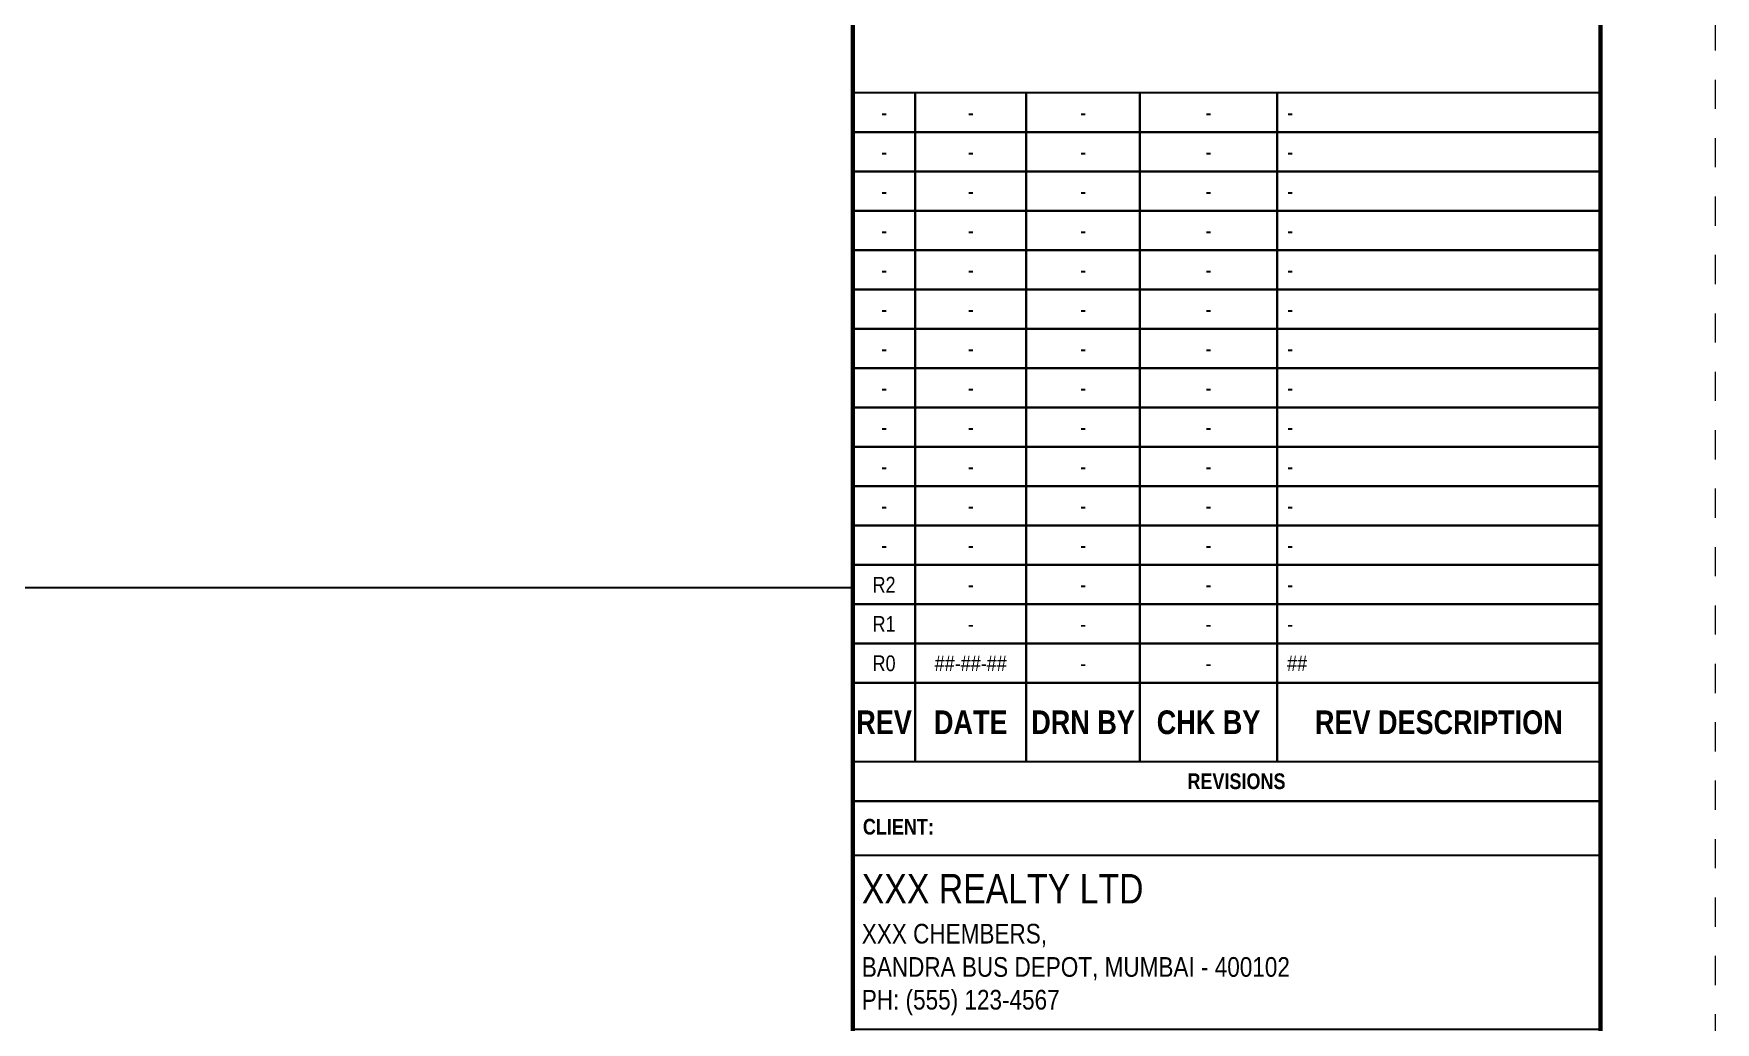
# Paper-space layout 'Cover Sheet A2' of a CAD drawing. Header units: inches. Extents: x 0 to 23.5, y -3.2 to 17.1.
# Drawn here: x 17.75 to 23.5, y 3.67 to 7.06 of the extents above; entities that cross this region are included whole.
import ezdxf
from ezdxf.enums import TextEntityAlignment as Align

# ---------------------------------------------------------------- set-up
doc = ezdxf.new("R2010")
doc.units = ezdxf.units.IN
doc.linetypes.add('DASHDOT', pattern=[1, 0.5, -0.25, 0, -0.25])
doc.layers.add('G-ANNO-REFR', color=253, linetype='DASHDOT', lineweight=5, plot=False)
for name, color, linetype, lineweight in [('G-ANNO-TEXT', 3, 'Continuous', 15), ('G-ANNO-TTLB', 7, 'Continuous', 50), ('G-PAPR-MEDM', 6, 'Continuous', 30), ('G-PAPR-THCK', 4, 'Continuous', 100), ('G-PAPR-THIN', 20, 'Continuous', 5)]:
    doc.layers.add(name, color=color, linetype=linetype, lineweight=lineweight)
doc.styles.add('LLARGE', font='arial.ttf', dxfattribs={"height": 0.25})
doc.styles.add('NOTES', font='arial.ttf', dxfattribs={"height": 2})
doc.styles.add('SUB-TITLE', font='swisscb.ttf')
doc.styles.add('SUB-TITLE-2', font='swissc.ttf')
doc.styles.add('TITLE', font='swisscb.ttf')

# ---------------------------------------------------------------- blocks, each defined once
blk = doc.blocks.new('*U171')
at = {"layer": 'G-ANNO-REFR'}
blk.add_lwpolyline([(0, 0), (597, 0), (597, 435), (0, 435)], close=True, dxfattribs=at)
at = {"layer": 'G-PAPR-MEDM'}
for p, q in [((522, 112.53), (587, 112.53)), ((522, 107.83), (587, 107.83))]:
    blk.add_line(p, q, dxfattribs=at)
for points in [[(527.4, 174.11), (522, 174.11), (522, 170.69), (527.4, 170.69)], [(537.07, 174.11), (527.4, 174.11), (527.4, 170.69), (537.07, 170.69)], [(546.95, 174.11), (537.07, 174.11), (537.07, 170.69), (546.95, 170.69)], [(558.9, 174.11), (546.95, 174.11), (546.95, 170.69), (558.9, 170.69)], [(587, 174.11), (558.9, 174.11), (558.9, 170.69), (587, 170.69)], [(527.4, 170.69), (522, 170.69), (522, 167.27), (527.4, 167.27)], [(537.07, 170.69), (527.4, 170.69), (527.4, 167.27), (537.07, 167.27)], [(546.95, 170.69), (537.07, 170.69), (537.07, 167.27), (546.95, 167.27)], [(558.9, 170.69), (546.95, 170.69), (546.95, 167.27), (558.9, 167.27)], [(587, 170.69), (558.9, 170.69), (558.9, 167.27), (587, 167.27)], [(527.4, 167.27), (522, 167.27), (522, 163.85), (527.4, 163.85)], [(537.07, 167.27), (527.4, 167.27), (527.4, 163.85), (537.07, 163.85)], [(546.95, 167.27), (537.07, 167.27), (537.07, 163.85), (546.95, 163.85)], [(558.9, 167.27), (546.95, 167.27), (546.95, 163.85), (558.9, 163.85)], [(587, 167.27), (558.9, 167.27), (558.9, 163.85), (587, 163.85)], [(527.4, 163.85), (522, 163.85), (522, 160.43), (527.4, 160.43)], [(537.07, 163.85), (527.4, 163.85), (527.4, 160.43), (537.07, 160.43)], [(546.95, 163.85), (537.07, 163.85), (537.07, 160.43), (546.95, 160.43)], [(558.9, 163.85), (546.95, 163.85), (546.95, 160.43), (558.9, 160.43)], [(587, 163.85), (558.9, 163.85), (558.9, 160.43), (587, 160.43)], [(527.4, 160.43), (522, 160.43), (522, 157.01), (527.4, 157.01)], [(537.07, 160.43), (527.4, 160.43), (527.4, 157.01), (537.07, 157.01)], [(546.95, 160.43), (537.07, 160.43), (537.07, 157.01), (546.95, 157.01)], [(558.9, 160.43), (546.95, 160.43), (546.95, 157.01), (558.9, 157.01)], [(587, 160.43), (558.9, 160.43), (558.9, 157.01), (587, 157.01)], [(527.4, 157.01), (522, 157.01), (522, 153.59), (527.4, 153.59)], [(537.07, 157.01), (527.4, 157.01), (527.4, 153.59), (537.07, 153.59)], [(546.95, 157.01), (537.07, 157.01), (537.07, 153.59), (546.95, 153.59)], [(558.9, 157.01), (546.95, 157.01), (546.95, 153.59), (558.9, 153.59)], [(587, 157.01), (558.9, 157.01), (558.9, 153.59), (587, 153.59)], [(527.4, 153.59), (522, 153.59), (522, 150.17), (527.4, 150.17)], [(537.07, 153.59), (527.4, 153.59), (527.4, 150.17), (537.07, 150.17)], [(546.95, 153.59), (537.07, 153.59), (537.07, 150.17), (546.95, 150.17)], [(558.9, 153.59), (546.95, 153.59), (546.95, 150.17), (558.9, 150.17)], [(587, 153.59), (558.9, 153.59), (558.9, 150.17), (587, 150.17)], [(527.4, 150.17), (522, 150.17), (522, 146.75), (527.4, 146.75)], [(537.07, 150.17), (527.4, 150.17), (527.4, 146.75), (537.07, 146.75)], [(546.95, 150.17), (537.07, 150.17), (537.07, 146.75), (546.95, 146.75)], [(558.9, 150.17), (546.95, 150.17), (546.95, 146.75), (558.9, 146.75)], [(587, 150.17), (558.9, 150.17), (558.9, 146.75), (587, 146.75)], [(527.4, 146.75), (522, 146.75), (522, 143.32), (527.4, 143.32)], [(537.07, 146.75), (527.4, 146.75), (527.4, 143.32), (537.07, 143.32)], [(546.95, 146.75), (537.07, 146.75), (537.07, 143.32), (546.95, 143.32)], [(558.9, 146.75), (546.95, 146.75), (546.95, 143.32), (558.9, 143.32)], [(587, 146.75), (558.9, 146.75), (558.9, 143.32), (587, 143.32)], [(527.4, 143.32), (522, 143.32), (522, 139.9), (527.4, 139.9)], [(537.07, 143.32), (527.4, 143.32), (527.4, 139.9), (537.07, 139.9)], [(546.95, 143.32), (537.07, 143.32), (537.07, 139.9), (546.95, 139.9)], [(558.9, 143.32), (546.95, 143.32), (546.95, 139.9), (558.9, 139.9)], [(587, 143.32), (558.9, 143.32), (558.9, 139.9), (587, 139.9)], [(527.4, 139.9), (522, 139.9), (522, 136.48), (527.4, 136.48)], [(537.07, 139.9), (527.4, 139.9), (527.4, 136.48), (537.07, 136.48)], [(546.95, 139.9), (537.07, 139.9), (537.07, 136.48), (546.95, 136.48)], [(558.9, 139.9), (546.95, 139.9), (546.95, 136.48), (558.9, 136.48)], [(587, 139.9), (558.9, 139.9), (558.9, 136.48), (587, 136.48)], [(527.4, 136.48), (522, 136.48), (522, 133.06), (527.4, 133.06)], [(537.07, 136.48), (527.4, 136.48), (527.4, 133.06), (537.07, 133.06)], [(546.95, 136.48), (537.07, 136.48), (537.07, 133.06), (546.95, 133.06)], [(558.9, 136.48), (546.95, 136.48), (546.95, 133.06), (558.9, 133.06)], [(587, 136.48), (558.9, 136.48), (558.9, 133.06), (587, 133.06)], [(527.4, 133.06), (522, 133.06), (522, 129.64), (527.4, 129.64)], [(537.07, 133.06), (527.4, 133.06), (527.4, 129.64), (537.07, 129.64)], [(546.95, 133.06), (537.07, 133.06), (537.07, 129.64), (546.95, 129.64)], [(558.9, 133.06), (546.95, 133.06), (546.95, 129.64), (558.9, 129.64)], [(587, 133.06), (558.9, 133.06), (558.9, 129.64), (587, 129.64)], [(527.4, 129.64), (522, 129.64), (522, 126.22), (527.4, 126.22)], [(537.07, 129.64), (527.4, 129.64), (527.4, 126.22), (537.07, 126.22)], [(546.95, 129.64), (537.07, 129.64), (537.07, 126.22), (546.95, 126.22)], [(558.9, 129.64), (546.95, 129.64), (546.95, 126.22), (558.9, 126.22)], [(587, 129.64), (558.9, 129.64), (558.9, 126.22), (587, 126.22)], [(527.4, 126.22), (522, 126.22), (522, 122.8), (527.4, 122.8)], [(537.07, 126.22), (527.4, 126.22), (527.4, 122.8), (537.07, 122.8)], [(546.95, 126.22), (537.07, 126.22), (537.07, 122.8), (546.95, 122.8)], [(558.9, 126.22), (546.95, 126.22), (546.95, 122.8), (558.9, 122.8)], [(587, 126.22), (558.9, 126.22), (558.9, 122.8), (587, 122.8)], [(527.4, 122.8), (522, 122.8), (522, 115.96), (527.4, 115.96)], [(537.07, 122.8), (527.4, 122.8), (527.4, 115.96), (537.07, 115.96)], [(546.95, 122.8), (537.07, 122.8), (537.07, 115.96), (546.95, 115.96)], [(558.9, 122.8), (546.95, 122.8), (546.95, 115.96), (558.9, 115.96)], [(587, 122.8), (558.9, 122.8), (558.9, 115.96), (587, 115.96)], [(522, 115.96), (587, 115.96), (587, 112.53), (522, 112.53)], [(522, 92.68), (587, 92.68), (587, 112.53), (522, 112.53)]]:
    blk.add_lwpolyline(points, close=True, dxfattribs=at)
for points in [[(522, 167.27), (587, 167.27)], [(522, 146.75), (587, 146.75)], [(522, 112.53), (587, 112.53)]]:
    blk.add_lwpolyline(points, dxfattribs=at)
at = {"layer": 'G-PAPR-THCK'}
blk.add_lwpolyline([(20, 425), (587, 425), (587, 10), (20, 10)], close=True, dxfattribs=at)
blk.add_lwpolyline([(522, 10), (522, 425)], dxfattribs=at)
at = {"layer": 'G-PAPR-THIN'}
blk.add_lwpolyline([(522, 425), (587, 425), (587, 10), (522, 10)], close=True, dxfattribs=at)
at = {"layer": 'G-ANNO-TEXT'}
for tag, p, height, style in [('GENERAL_NOTES_001', (522.6, 418.95), 1.71, 'NOTES'), ('GENERAL_NOTES_002', (522.86, 416.07), 1.71, 'NOTES'), ('GENERAL_NOTES_003', (522.86, 413.19), 1.71, 'NOTES'), ('GENERAL_NOTES_004', (522.86, 410.31), 1.71, 'NOTES'), ('GENERAL_NOTES_005', (522.86, 407.43), 1.71, 'NOTES'), ('GENERAL_NOTES_006', (522.86, 404.55), 1.71, 'NOTES'), ('GENERAL_NOTES_007', (522.86, 401.7), 1.71, 'NOTES'), ('GENERAL_NOTES_008', (522.79, 398.82), 1.71, 'NOTES'), ('GENERAL_NOTES_009', (522.86, 395.93), 1.71, 'NOTES'), ('GENERAL_NOTES_010', (522.86, 393.05), 1.71, 'NOTES'), ('GENERAL_NOTES_011', (522.86, 390.17), 1.71, 'NOTES'), ('GENERAL_NOTES_012', (522.86, 387.29), 1.71, 'NOTES'), ('GENERAL_NOTES_013', (522.86, 384.41), 1.71, 'NOTES'), ('GENERAL_NOTES_014', (522.86, 381.53), 1.71, 'NOTES'), ('GENERAL_NOTES_015', (522.86, 378.65), 1.71, 'NOTES'), ('GENERAL_NOTES_016', (522.86, 375.77), 1.71, 'NOTES'), ('GENERAL_NOTES_017', (522.75, 372.89), 1.71, 'NOTES'), ('GENERAL_NOTES_018', (522.86, 370), 1.71, 'NOTES'), ('GENERAL_NOTES_019', (522.82, 367.12), 1.71, 'NOTES'), ('GENERAL_NOTES_020', (522.86, 364.24), 1.71, 'NOTES'), ('GENERAL_NOTES_021', (522.76, 361.36), 1.71, 'NOTES'), ('GENERAL_NOTES_022', (522.86, 358.48), 1.71, 'NOTES'), ('GENERAL_NOTES_023', (522.77, 355.6), 1.71, 'NOTES'), ('GENERAL_NOTES_024', (522.86, 352.72), 1.71, 'NOTES'), ('GENERAL_NOTES_025', (522.74, 349.84), 1.71, 'NOTES'), ('GENERAL_NOTES_026', (522.86, 346.96), 1.71, 'NOTES'), ('GENERAL_NOTES_027', (522.86, 344.07), 1.71, 'NOTES'), ('GENERAL_NOTES_028', (522.86, 341.19), 1.71, 'NOTES'), ('GENERAL_NOTES_029', (522.86, 338.31), 1.71, 'NOTES'), ('GENERAL_NOTES_030', (522.76, 335.43), 1.71, 'NOTES'), ('GENERAL_NOTES_031', (522.86, 332.55), 1.71, 'NOTES'), ('GENERAL_NOTES_032', (522.86, 329.67), 1.71, 'NOTES'), ('GENERAL_NOTES_033', (522.86, 326.79), 1.71, 'NOTES'), ('GENERAL_NOTES_034', (522.76, 323.91), 1.71, 'NOTES'), ('GENERAL_NOTES_035', (522.86, 321.02), 1.71, 'NOTES'), ('SHEET_NOTES_001', (522.6, 299.97), 1.71, 'NOTES'), ('SHEET_NOTES_002', (522.79, 297.09), 1.71, 'NOTES'), ('SHEET_NOTES_003', (522.75, 294.21), 1.71, 'NOTES'), ('SHEET_NOTES_004', (522.82, 291.33), 1.71, 'NOTES'), ('SHEET_NOTES_005', (522.76, 288.45), 1.71, 'NOTES'), ('SHEET_NOTES_006', (522.77, 285.57), 1.71, 'NOTES'), ('SHEET_NOTES_007', (522.74, 282.68), 1.71, 'NOTES'), ('KEY_NOTES_001', (522.6, 227.5), 1.71, 'NOTES'), ('KEY_NOTES_002', (522.79, 224.62), 1.71, 'NOTES'), ('CLIENTNAME', (522.76, 103.62), 2.57, 'SUB-TITLE-2'), ('CLIENTADDRESS1', (522.76, 100.14), 1.71, 'SUB-TITLE-2'), ('CLIENTADDRESS2', (522.76, 97.24), 1.71, 'SUB-TITLE-2'), ('CLIENTPHONE', (522.76, 94.39), 1.71, 'SUB-TITLE-2'), ('DRAWING_NO', (538.25, 58.25), 3.42, 'SUB-TITLE-2')]:
    blk.add_attdef(tag, p, '', height=height, dxfattribs=dict(at, style=style))
at = {"layer": 'G-ANNO-TEXT', "style": 'SUB-TITLE-2'}
for tag, p in [('REV_NO14', (524.7, 172.4)), ('REV_DATE14', (532.24, 172.4)), ('DRAWN_BY14', (542.01, 172.4)), ('CHECKED_BY14', (552.92, 172.4)), ('REV_NO13', (524.7, 168.98)), ('REV_DATE13', (532.24, 168.98)), ('DRAWN_BY13', (542.01, 168.98)), ('CHECKED_BY13', (552.92, 168.98)), ('REV_NO12', (524.7, 165.56)), ('REV_DATE12', (532.24, 165.56)), ('DRAWN_BY12', (542.01, 165.56)), ('CHECKED_BY12', (552.92, 165.56)), ('REV_NO11', (524.7, 162.14)), ('REV_DATE11', (532.24, 162.14)), ('DRAWN_BY11', (542.01, 162.14)), ('CHECKED_BY11', (552.92, 162.14)), ('REV_NO10', (524.7, 158.72)), ('REV_DATE10', (532.24, 158.72)), ('DRAWN_BY10', (542.01, 158.72)), ('CHECKED_BY10', (552.92, 158.72)), ('REV_NO9', (524.7, 155.3)), ('REV_DATE9', (532.24, 155.3)), ('DRAWN_BY9', (542.01, 155.3)), ('CHECKED_BY9', (552.92, 155.3)), ('REV_NO8', (524.7, 151.88)), ('REV_DATE8', (532.24, 151.88)), ('DRAWN_BY8', (542.01, 151.88)), ('CHECKED_BY8', (552.92, 151.88)), ('REV_NO7', (524.7, 148.46)), ('REV_DATE7', (532.24, 148.46)), ('DRAWN_BY7', (542.01, 148.46)), ('CHECKED_BY7', (552.92, 148.46)), ('REV_NO6', (524.7, 145.03)), ('REV_DATE6', (532.24, 145.03)), ('DRAWN_BY6', (542.01, 145.03)), ('CHECKED_BY6', (552.92, 145.03)), ('REV_NO5', (524.7, 141.61)), ('REV_DATE5', (532.24, 141.61)), ('DRAWN_BY5', (542.01, 141.61)), ('CHECKED_BY5', (552.92, 141.61)), ('REV_NO4', (524.7, 138.19)), ('REV_DATE4', (532.24, 138.19)), ('DRAWN_BY4', (542.01, 138.19)), ('CHECKED_BY4', (552.92, 138.19)), ('REV_NO3', (524.7, 134.77)), ('REV_DATE3', (532.24, 134.77)), ('DRAWN_BY3', (542.01, 134.77)), ('CHECKED_BY3', (552.92, 134.77)), ('REV_NO2', (524.7, 131.35)), ('REV_DATE2', (532.24, 131.35)), ('DRAWN_BY2', (542.01, 131.35)), ('CHECKED_BY2', (552.92, 131.35)), ('REV_NO1', (524.7, 127.93)), ('REV_DATE1', (532.24, 127.93)), ('DRAWN_BY1', (542.01, 127.93)), ('CHECKED_BY1', (552.92, 127.93)), ('REV_NO0', (524.7, 124.51)), ('REV_DATE0', (532.24, 124.51)), ('DRAWN_BY0', (542.01, 124.51)), ('CHECKED_BY0', (552.92, 124.51))]:
    blk.add_attdef(tag, text='', height=1.37, dxfattribs=at).set_placement(p, align=Align.MIDDLE)
for tag, p in [('REV_DESCRIPTION14', (559.75, 172.4)), ('REV_DESCRIPTION13', (559.75, 168.98)), ('REV_DESCRIPTION12', (559.75, 165.56)), ('REV_DESCRIPTION11', (559.75, 162.14)), ('REV_DESCRIPTION10', (559.75, 158.72)), ('REV_DESCRIPTION9', (559.75, 155.3)), ('REV_DESCRIPTION8', (559.75, 151.88)), ('REV_DESCRIPTION7', (559.75, 148.46)), ('REV_DESCRIPTION6', (559.75, 145.03)), ('REV_DESCRIPTION5', (559.75, 141.61)), ('REV_DESCRIPTION4', (559.75, 138.19)), ('REV_DESCRIPTION3', (559.75, 134.77)), ('REV_DESCRIPTION2', (559.75, 131.35)), ('REV_DESCRIPTION1', (559.75, 127.93)), ('REV_DESCRIPTION0', (559.75, 124.51))]:
    blk.add_attdef(tag, text='', height=1.37, dxfattribs=at).set_placement(p, align=Align.MIDDLE_LEFT)
for tag, p in [('PROJECT_NAME1', (538.25, 91.88)), ('PROJECT_NAME2', (538.25, 88.46)), ('PROJECT_CODE', (538.25, 84.41)), ('RELEASE', (538.25, 80.62)), ('STAGE', (538.25, 76.76)), ('DRAWING_TITLE', (538.25, 72.91))]:
    blk.add_attdef(tag, text='', height=2.05, dxfattribs=at).set_placement(p, align=Align.TOP_LEFT)
at = {"layer": 'G-ANNO-TEXT'}
for tag, height, style, p in [('CURRENT_REV', 3.42, 'TITLE', (579.3, 58.25)), ('DRAWN_BY', 2.05, 'SUB-TITLE-2', (529.7, 50.63)), ('CHECKED_BY', 2.05, 'SUB-TITLE-2', (545.95, 50.63)), ('SCALE', 2.05, 'SUB-TITLE-2', (563.05, 50.63)), ('ISSUE_DATE', 2.05, 'SUB-TITLE-2', (579.3, 50.63))]:
    blk.add_attdef(tag, text='', height=height, dxfattribs=dict(at, style=style)).set_placement(p, align=Align.CENTER)
at = {"layer": 'G-ANNO-TEXT', "style": 'SUB-TITLE'}
blk.add_attdef('FILE_NAME', text='', height=1.37, rotation=90, dxfattribs=at).set_placement((587.85, 19.35), align=Align.TOP_LEFT)
at = {"layer": 'G-PAPR-MEDM', "lineweight": 50, "style": 'SUB-TITLE'}
for s, height, p in [('REV', 2.053, (524.7, 119.38)), ('DATE', 2.053, (532.24, 119.38)), ('DRN BY', 2.053, (542.01, 119.38)), ('CHK BY', 2.053, (552.92, 119.38)), ('REV DESCRIPTION', 2.0526, (572.95, 119.38))]:
    blk.add_text(s, height=height, dxfattribs=at).set_placement(p, align=Align.MIDDLE)
at = {"layer": 'G-PAPR-MEDM', "insert": (555.35, 114.24), "char_height": 1.368, "attachment_point": 5, "style": 'TITLE'}
blk.add_mtext_dynamic_manual_height_columns('REVISIONS', width=44.4913, gutter_width=8, heights=[3.04], dxfattribs=at)
at = {"layer": 'G-PAPR-MEDM', "lineweight": 50, "insert": (522.86, 110.98), "char_height": 1.368, "attachment_point": 1, "style": 'TITLE'}
blk.add_mtext_dynamic_manual_height_columns('CLIENT:', width=14.9534, gutter_width=8, heights=[0], dxfattribs=at)
blk = doc.blocks.new('*U164')
at = {"layer": 'G-PAPR-MEDM'}
blk.add_line((522, 131.08), (20, 131.08), dxfattribs=at)
at = {"layer": 'G-ANNO-TEXT', "style": 'LLARGE'}
for tag, height, p in [('PROJECTTITLE_COVER', 6, (274.7, 159.7)), ('LOCATION_COVER', 4.8, (275.69, 143.46)), ('CLIENT', 4.8, (98.39, 109.54)), ('STRUCTURAL_ENGINEER', 4.8, (98.39, 47.88)), ('MEP_ENGINEER', 4.8, (255.16, 47.88))]:
    blk.add_attdef(tag, text='', height=height, dxfattribs=at).set_placement(p, align=Align.TOP_CENTER)
at = {"layer": 'G-PAPR-THIN', "style": 'LLARGE'}
for tag, height, p in [('CLIENT_ADDRESS1', 2.88, (98.39, 94.78)), ('CLIENT_ADDRESS2', 2.88, (98.39, 89.82)), ('CLIENT_PHONE', 1.92, (98.39, 81.56)), ('STRUCTURAL_ENGINEER_ADDRESS1', 2.88, (98.39, 33.13)), ('MEP_ENGINEER_ADDRESS1', 2.88, (255.16, 33.13)), ('STRUCTURAL_ENGINEER_ADDRESS2', 2.88, (98.39, 28.16)), ('MEP_ENGINEER_ADDRESS2', 2.88, (255.16, 28.16)), ('STRUCTURAL_ENGINEER_PHONE', 1.92, (98.39, 19.9)), ('MEP_ENGINEER_PHONE', 1.92, (255.16, 19.9))]:
    blk.add_attdef(tag, text='', height=height, dxfattribs=at).set_placement(p, align=Align.TOP_CENTER)

psp = doc.layouts.new('Cover Sheet A2')

# ---------------------------------------------------------------- block references
at = {"xscale": 0.03937007874015748, "yscale": 0.03937007874015748, "zscale": 0.03937007874015748}
psp.add_blockref('*U164', (0, 0), dxfattribs=at)
at = {"layer": 'G-ANNO-TTLB'}
ref = psp.add_blockref('*U171', (0, 0), dxfattribs=dict(at, xscale=0.03937007874015748, yscale=0.03937007874015748, zscale=0.03937007874015748))
ref.add_attrib('CLIENTPHONE', 'PH: (555) 123-4567', (20.5813, 3.7163), dxfattribs={"layer": 'G-ANNO-TEXT', "height": 0.067344, "style": 'SUB-TITLE-2'})
ref.add_attrib('CLIENTADDRESS2', 'BANDRA BUS DEPOT, MUMBAI - 400102', (20.5813, 3.8285), dxfattribs={"layer": 'G-ANNO-TEXT', "height": 0.067344, "style": 'SUB-TITLE-2'})
ref.add_attrib('CLIENTADDRESS1', 'XXX CHEMBERS,', (20.5813, 3.9424), dxfattribs={"layer": 'G-ANNO-TEXT', "height": 0.067344, "style": 'SUB-TITLE-2'})
ref.add_attrib('CLIENTNAME', 'XXX REALTY LTD', (20.5813, 4.0795), dxfattribs={"layer": 'G-ANNO-TEXT', "height": 0.101015, "style": 'SUB-TITLE-2'})
ref.add_attrib('REV_DESCRIPTION0', '##', dxfattribs={"layer": 'G-ANNO-TEXT', "height": 0.05387, "style": 'SUB-TITLE-2'}).set_placement((22.0375, 4.9019), align=Align.MIDDLE_LEFT)
ref.add_attrib('CHECKED_BY0', '-', dxfattribs={"layer": 'G-ANNO-TEXT', "height": 0.0539, "style": 'SUB-TITLE-2'}).set_placement((21.7686, 4.9019), align=Align.MIDDLE)
ref.add_attrib('DRAWN_BY0', '-', dxfattribs={"layer": 'G-ANNO-TEXT', "height": 0.0539, "style": 'SUB-TITLE-2'}).set_placement((21.339, 4.9019), align=Align.MIDDLE)
ref.add_attrib('REV_DATE0', '##-##-##', dxfattribs={"layer": 'G-ANNO-TEXT', "height": 0.05387, "style": 'SUB-TITLE-2'}).set_placement((20.9543, 4.9019), align=Align.MIDDLE)
ref.add_attrib('REV_NO0', 'R0', dxfattribs={"layer": 'G-ANNO-TEXT', "height": 0.05387, "style": 'SUB-TITLE-2'}).set_placement((20.6576, 4.9019), align=Align.MIDDLE)
ref.add_attrib('REV_DESCRIPTION1', '-', dxfattribs={"layer": 'G-ANNO-TEXT', "height": 0.0539, "style": 'SUB-TITLE-2'}).set_placement((22.0375, 5.0366), align=Align.MIDDLE_LEFT)
ref.add_attrib('CHECKED_BY1', '-', dxfattribs={"layer": 'G-ANNO-TEXT', "height": 0.0539, "style": 'SUB-TITLE-2'}).set_placement((21.7686, 5.0366), align=Align.MIDDLE)
ref.add_attrib('DRAWN_BY1', '-', dxfattribs={"layer": 'G-ANNO-TEXT', "height": 0.0539, "style": 'SUB-TITLE-2'}).set_placement((21.339, 5.0366), align=Align.MIDDLE)
ref.add_attrib('REV_DATE1', '-', dxfattribs={"layer": 'G-ANNO-TEXT', "height": 0.0539, "style": 'SUB-TITLE-2'}).set_placement((20.9543, 5.0366), align=Align.MIDDLE)
ref.add_attrib('REV_NO1', 'R1', dxfattribs={"layer": 'G-ANNO-TEXT', "height": 0.05387, "style": 'SUB-TITLE-2'}).set_placement((20.6576, 5.0366), align=Align.MIDDLE)
ref.add_attrib('REV_DESCRIPTION2', '-', dxfattribs={"layer": 'G-ANNO-TEXT', "height": 0.0539, "style": 'SUB-TITLE-2'}).set_placement((22.0375, 5.1713), align=Align.MIDDLE_LEFT)
ref.add_attrib('CHECKED_BY2', '-', dxfattribs={"layer": 'G-ANNO-TEXT', "height": 0.0539, "style": 'SUB-TITLE-2'}).set_placement((21.7686, 5.1713), align=Align.MIDDLE)
ref.add_attrib('DRAWN_BY2', '-', dxfattribs={"layer": 'G-ANNO-TEXT', "height": 0.0539, "style": 'SUB-TITLE-2'}).set_placement((21.339, 5.1713), align=Align.MIDDLE)
ref.add_attrib('REV_DATE2', '-', dxfattribs={"layer": 'G-ANNO-TEXT', "height": 0.0539, "style": 'SUB-TITLE-2'}).set_placement((20.9543, 5.1713), align=Align.MIDDLE)
ref.add_attrib('REV_NO2', 'R2', dxfattribs={"layer": 'G-ANNO-TEXT', "height": 0.05387, "style": 'SUB-TITLE-2'}).set_placement((20.6576, 5.1713), align=Align.MIDDLE)
ref.add_attrib('REV_DESCRIPTION3', '-', dxfattribs={"layer": 'G-ANNO-TEXT', "height": 0.0539, "style": 'SUB-TITLE-2'}).set_placement((22.0375, 5.306), align=Align.MIDDLE_LEFT)
ref.add_attrib('CHECKED_BY3', '-', dxfattribs={"layer": 'G-ANNO-TEXT', "height": 0.0539, "style": 'SUB-TITLE-2'}).set_placement((21.7686, 5.306), align=Align.MIDDLE)
ref.add_attrib('DRAWN_BY3', '-', dxfattribs={"layer": 'G-ANNO-TEXT', "height": 0.0539, "style": 'SUB-TITLE-2'}).set_placement((21.339, 5.306), align=Align.MIDDLE)
ref.add_attrib('REV_DATE3', '-', dxfattribs={"layer": 'G-ANNO-TEXT', "height": 0.0539, "style": 'SUB-TITLE-2'}).set_placement((20.9543, 5.306), align=Align.MIDDLE)
ref.add_attrib('REV_NO3', '-', dxfattribs={"layer": 'G-ANNO-TEXT', "height": 0.0539, "style": 'SUB-TITLE-2'}).set_placement((20.6576, 5.306), align=Align.MIDDLE)
ref.add_attrib('REV_DESCRIPTION4', '-', dxfattribs={"layer": 'G-ANNO-TEXT', "height": 0.0539, "style": 'SUB-TITLE-2'}).set_placement((22.0375, 5.4407), align=Align.MIDDLE_LEFT)
ref.add_attrib('CHECKED_BY4', '-', dxfattribs={"layer": 'G-ANNO-TEXT', "height": 0.0539, "style": 'SUB-TITLE-2'}).set_placement((21.7686, 5.4407), align=Align.MIDDLE)
ref.add_attrib('DRAWN_BY4', '-', dxfattribs={"layer": 'G-ANNO-TEXT', "height": 0.0539, "style": 'SUB-TITLE-2'}).set_placement((21.339, 5.4407), align=Align.MIDDLE)
ref.add_attrib('REV_DATE4', '-', dxfattribs={"layer": 'G-ANNO-TEXT', "height": 0.0539, "style": 'SUB-TITLE-2'}).set_placement((20.9543, 5.4407), align=Align.MIDDLE)
ref.add_attrib('REV_NO4', '-', dxfattribs={"layer": 'G-ANNO-TEXT', "height": 0.0539, "style": 'SUB-TITLE-2'}).set_placement((20.6576, 5.4407), align=Align.MIDDLE)
ref.add_attrib('REV_DESCRIPTION5', '-', dxfattribs={"layer": 'G-ANNO-TEXT', "height": 0.0539, "style": 'SUB-TITLE-2'}).set_placement((22.0375, 5.5753), align=Align.MIDDLE_LEFT)
ref.add_attrib('CHECKED_BY5', '-', dxfattribs={"layer": 'G-ANNO-TEXT', "height": 0.0539, "style": 'SUB-TITLE-2'}).set_placement((21.7686, 5.5753), align=Align.MIDDLE)
ref.add_attrib('DRAWN_BY5', '-', dxfattribs={"layer": 'G-ANNO-TEXT', "height": 0.0539, "style": 'SUB-TITLE-2'}).set_placement((21.339, 5.5753), align=Align.MIDDLE)
ref.add_attrib('REV_DATE5', '-', dxfattribs={"layer": 'G-ANNO-TEXT', "height": 0.0539, "style": 'SUB-TITLE-2'}).set_placement((20.9543, 5.5753), align=Align.MIDDLE)
ref.add_attrib('REV_NO5', '-', dxfattribs={"layer": 'G-ANNO-TEXT', "height": 0.0539, "style": 'SUB-TITLE-2'}).set_placement((20.6576, 5.5753), align=Align.MIDDLE)
ref.add_attrib('REV_DESCRIPTION6', '-', dxfattribs={"layer": 'G-ANNO-TEXT', "height": 0.0539, "style": 'SUB-TITLE-2'}).set_placement((22.0375, 5.71), align=Align.MIDDLE_LEFT)
ref.add_attrib('CHECKED_BY6', '-', dxfattribs={"layer": 'G-ANNO-TEXT', "height": 0.0539, "style": 'SUB-TITLE-2'}).set_placement((21.7686, 5.71), align=Align.MIDDLE)
ref.add_attrib('DRAWN_BY6', '-', dxfattribs={"layer": 'G-ANNO-TEXT', "height": 0.0539, "style": 'SUB-TITLE-2'}).set_placement((21.339, 5.71), align=Align.MIDDLE)
ref.add_attrib('REV_DATE6', '-', dxfattribs={"layer": 'G-ANNO-TEXT', "height": 0.0539, "style": 'SUB-TITLE-2'}).set_placement((20.9543, 5.71), align=Align.MIDDLE)
ref.add_attrib('REV_NO6', '-', dxfattribs={"layer": 'G-ANNO-TEXT', "height": 0.0539, "style": 'SUB-TITLE-2'}).set_placement((20.6576, 5.71), align=Align.MIDDLE)
ref.add_attrib('REV_DESCRIPTION7', '-', dxfattribs={"layer": 'G-ANNO-TEXT', "height": 0.0539, "style": 'SUB-TITLE-2'}).set_placement((22.0375, 5.8447), align=Align.MIDDLE_LEFT)
ref.add_attrib('CHECKED_BY7', '-', dxfattribs={"layer": 'G-ANNO-TEXT', "height": 0.0539, "style": 'SUB-TITLE-2'}).set_placement((21.7686, 5.8447), align=Align.MIDDLE)
ref.add_attrib('DRAWN_BY7', '-', dxfattribs={"layer": 'G-ANNO-TEXT', "height": 0.0539, "style": 'SUB-TITLE-2'}).set_placement((21.339, 5.8447), align=Align.MIDDLE)
ref.add_attrib('REV_DATE7', '-', dxfattribs={"layer": 'G-ANNO-TEXT', "height": 0.0539, "style": 'SUB-TITLE-2'}).set_placement((20.9543, 5.8447), align=Align.MIDDLE)
ref.add_attrib('REV_NO7', '-', dxfattribs={"layer": 'G-ANNO-TEXT', "height": 0.0539, "style": 'SUB-TITLE-2'}).set_placement((20.6576, 5.8447), align=Align.MIDDLE)
ref.add_attrib('REV_DESCRIPTION8', '-', dxfattribs={"layer": 'G-ANNO-TEXT', "height": 0.0539, "style": 'SUB-TITLE-2'}).set_placement((22.0375, 5.9794), align=Align.MIDDLE_LEFT)
ref.add_attrib('CHECKED_BY8', '-', dxfattribs={"layer": 'G-ANNO-TEXT', "height": 0.0539, "style": 'SUB-TITLE-2'}).set_placement((21.7686, 5.9794), align=Align.MIDDLE)
ref.add_attrib('DRAWN_BY8', '-', dxfattribs={"layer": 'G-ANNO-TEXT', "height": 0.0539, "style": 'SUB-TITLE-2'}).set_placement((21.339, 5.9794), align=Align.MIDDLE)
ref.add_attrib('REV_DATE8', '-', dxfattribs={"layer": 'G-ANNO-TEXT', "height": 0.0539, "style": 'SUB-TITLE-2'}).set_placement((20.9543, 5.9794), align=Align.MIDDLE)
ref.add_attrib('REV_NO8', '-', dxfattribs={"layer": 'G-ANNO-TEXT', "height": 0.0539, "style": 'SUB-TITLE-2'}).set_placement((20.6576, 5.9794), align=Align.MIDDLE)
ref.add_attrib('REV_DESCRIPTION9', '-', dxfattribs={"layer": 'G-ANNO-TEXT', "height": 0.0539, "style": 'SUB-TITLE-2'}).set_placement((22.0375, 6.1141), align=Align.MIDDLE_LEFT)
ref.add_attrib('CHECKED_BY9', '-', dxfattribs={"layer": 'G-ANNO-TEXT', "height": 0.0539, "style": 'SUB-TITLE-2'}).set_placement((21.7686, 6.1141), align=Align.MIDDLE)
ref.add_attrib('DRAWN_BY9', '-', dxfattribs={"layer": 'G-ANNO-TEXT', "height": 0.0539, "style": 'SUB-TITLE-2'}).set_placement((21.339, 6.1141), align=Align.MIDDLE)
ref.add_attrib('REV_DATE9', '-', dxfattribs={"layer": 'G-ANNO-TEXT', "height": 0.0539, "style": 'SUB-TITLE-2'}).set_placement((20.9543, 6.1141), align=Align.MIDDLE)
ref.add_attrib('REV_NO9', '-', dxfattribs={"layer": 'G-ANNO-TEXT', "height": 0.0539, "style": 'SUB-TITLE-2'}).set_placement((20.6576, 6.1141), align=Align.MIDDLE)
ref.add_attrib('REV_DESCRIPTION10', '-', dxfattribs={"layer": 'G-ANNO-TEXT', "height": 0.0539, "style": 'SUB-TITLE-2'}).set_placement((22.0375, 6.2488), align=Align.MIDDLE_LEFT)
ref.add_attrib('CHECKED_BY10', '-', dxfattribs={"layer": 'G-ANNO-TEXT', "height": 0.0539, "style": 'SUB-TITLE-2'}).set_placement((21.7686, 6.2488), align=Align.MIDDLE)
ref.add_attrib('DRAWN_BY10', '-', dxfattribs={"layer": 'G-ANNO-TEXT', "height": 0.0539, "style": 'SUB-TITLE-2'}).set_placement((21.339, 6.2488), align=Align.MIDDLE)
ref.add_attrib('REV_DATE10', '-', dxfattribs={"layer": 'G-ANNO-TEXT', "height": 0.0539, "style": 'SUB-TITLE-2'}).set_placement((20.9543, 6.2488), align=Align.MIDDLE)
ref.add_attrib('REV_NO10', '-', dxfattribs={"layer": 'G-ANNO-TEXT', "height": 0.0539, "style": 'SUB-TITLE-2'}).set_placement((20.6576, 6.2488), align=Align.MIDDLE)
ref.add_attrib('REV_DESCRIPTION11', '-', dxfattribs={"layer": 'G-ANNO-TEXT', "height": 0.0539, "style": 'SUB-TITLE-2'}).set_placement((22.0375, 6.3835), align=Align.MIDDLE_LEFT)
ref.add_attrib('CHECKED_BY11', '-', dxfattribs={"layer": 'G-ANNO-TEXT', "height": 0.0539, "style": 'SUB-TITLE-2'}).set_placement((21.7686, 6.3835), align=Align.MIDDLE)
ref.add_attrib('DRAWN_BY11', '-', dxfattribs={"layer": 'G-ANNO-TEXT', "height": 0.0539, "style": 'SUB-TITLE-2'}).set_placement((21.339, 6.3835), align=Align.MIDDLE)
ref.add_attrib('REV_DATE11', '-', dxfattribs={"layer": 'G-ANNO-TEXT', "height": 0.0539, "style": 'SUB-TITLE-2'}).set_placement((20.9543, 6.3835), align=Align.MIDDLE)
ref.add_attrib('REV_NO11', '-', dxfattribs={"layer": 'G-ANNO-TEXT', "height": 0.0539, "style": 'SUB-TITLE-2'}).set_placement((20.6576, 6.3835), align=Align.MIDDLE)
ref.add_attrib('REV_DESCRIPTION12', '-', dxfattribs={"layer": 'G-ANNO-TEXT', "height": 0.0539, "style": 'SUB-TITLE-2'}).set_placement((22.0375, 6.5181), align=Align.MIDDLE_LEFT)
ref.add_attrib('CHECKED_BY12', '-', dxfattribs={"layer": 'G-ANNO-TEXT', "height": 0.0539, "style": 'SUB-TITLE-2'}).set_placement((21.7686, 6.5181), align=Align.MIDDLE)
ref.add_attrib('DRAWN_BY12', '-', dxfattribs={"layer": 'G-ANNO-TEXT', "height": 0.0539, "style": 'SUB-TITLE-2'}).set_placement((21.339, 6.5181), align=Align.MIDDLE)
ref.add_attrib('REV_DATE12', '-', dxfattribs={"layer": 'G-ANNO-TEXT', "height": 0.0539, "style": 'SUB-TITLE-2'}).set_placement((20.9543, 6.5181), align=Align.MIDDLE)
ref.add_attrib('REV_NO12', '-', dxfattribs={"layer": 'G-ANNO-TEXT', "height": 0.0539, "style": 'SUB-TITLE-2'}).set_placement((20.6576, 6.5181), align=Align.MIDDLE)
ref.add_attrib('REV_DESCRIPTION13', '-', dxfattribs={"layer": 'G-ANNO-TEXT', "height": 0.0539, "style": 'SUB-TITLE-2'}).set_placement((22.0375, 6.6528), align=Align.MIDDLE_LEFT)
ref.add_attrib('CHECKED_BY13', '-', dxfattribs={"layer": 'G-ANNO-TEXT', "height": 0.0539, "style": 'SUB-TITLE-2'}).set_placement((21.7686, 6.6528), align=Align.MIDDLE)
ref.add_attrib('DRAWN_BY13', '-', dxfattribs={"layer": 'G-ANNO-TEXT', "height": 0.0539, "style": 'SUB-TITLE-2'}).set_placement((21.339, 6.6528), align=Align.MIDDLE)
ref.add_attrib('REV_DATE13', '-', dxfattribs={"layer": 'G-ANNO-TEXT', "height": 0.0539, "style": 'SUB-TITLE-2'}).set_placement((20.9543, 6.6528), align=Align.MIDDLE)
ref.add_attrib('REV_NO13', '-', dxfattribs={"layer": 'G-ANNO-TEXT', "height": 0.0539, "style": 'SUB-TITLE-2'}).set_placement((20.6576, 6.6528), align=Align.MIDDLE)
ref.add_attrib('REV_DESCRIPTION14', '-', dxfattribs={"layer": 'G-ANNO-TEXT', "height": 0.0539, "style": 'SUB-TITLE-2'}).set_placement((22.0375, 6.7875), align=Align.MIDDLE_LEFT)
ref.add_attrib('CHECKED_BY14', '-', dxfattribs={"layer": 'G-ANNO-TEXT', "height": 0.0539, "style": 'SUB-TITLE-2'}).set_placement((21.7686, 6.7875), align=Align.MIDDLE)
ref.add_attrib('DRAWN_BY14', '-', dxfattribs={"layer": 'G-ANNO-TEXT', "height": 0.0539, "style": 'SUB-TITLE-2'}).set_placement((21.339, 6.7875), align=Align.MIDDLE)
ref.add_attrib('REV_DATE14', '-', dxfattribs={"layer": 'G-ANNO-TEXT', "height": 0.0539, "style": 'SUB-TITLE-2'}).set_placement((20.9543, 6.7875), align=Align.MIDDLE)
ref.add_attrib('REV_NO14', '-', dxfattribs={"layer": 'G-ANNO-TEXT', "height": 0.0539, "style": 'SUB-TITLE-2'}).set_placement((20.6576, 6.7875), align=Align.MIDDLE)

doc.saveas('drawing.dxf')
